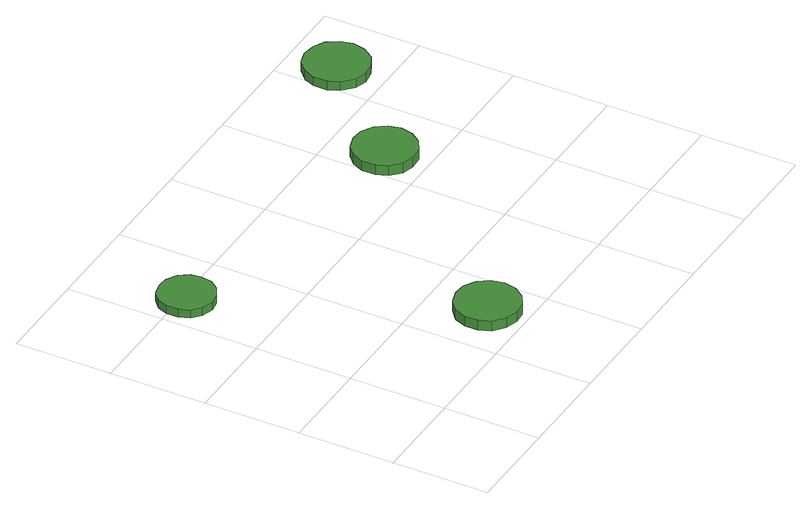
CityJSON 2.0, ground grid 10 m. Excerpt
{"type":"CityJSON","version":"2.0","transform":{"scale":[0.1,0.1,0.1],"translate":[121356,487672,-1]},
"CityObjects":{
"tree1":{"type":"SolitaryVegetationObject","attributes":{"function":"something"},"geometry":[{"type":"MultiSurface","lod":"1","boundaries":[[[0,1,2,3,4,5,6,7,8,9,10,11,12,13,14]],[[15,16,17,18,19,20,21,22,23,24,25,26,27,28,29]],[[0,29,28,1]],[[1,28,27,2]],[[2,27,26,3]],[[3,26,25,4]],[[4,25,24,5]],[[5,24,23,6]],[[6,23,22,7]],[[7,22,21,8]],[[8,21,20,9]],[[9,20,19,10]],[[10,19,18,11]],[[11,18,17,12]],[[12,17,16,13]],[[13,16,15,14]],[[14,15,29,0]]]}]},
"tree2":{"type":"SolitaryVegetationObject","attributes":{"function":"something"},"geometry":[{"type":"MultiSurface","lod":"1","boundaries":[[[30,31,32,33,34,35,36,37,38,39,40,41,42,43,44]],[[45,46,47,48,49,50,51,52,53,54,55,56,57,58,59]],[[30,59,58,31]],[[31,58,57,32]],[[32,57,56,33]],[[33,56,55,34]],[[34,55,54,35]],[[35,54,53,36]],[[36,53,52,37]],[[37,52,51,38]],[[38,51,50,39]],[[39,50,49,40]],[[40,49,48,41]],[[41,48,47,42]],[[42,47,46,43]],[[43,46,45,44]],[[44,45,59,30]]]}]},
"tree3":{"type":"SolitaryVegetationObject","attributes":{"function":"something"},"geometry":[{"type":"MultiSurface","lod":"1","boundaries":[[[60,61,62,63,64,65,66,67,68,69,70,71,72,73,74]],[[75,76,77,78,79,80,81,82,83,84,85,86,87,88,89]],[[60,89,88,61]],[[61,88,87,62]],[[62,87,86,63]],[[63,86,85,64]],[[64,85,84,65]],[[65,84,83,66]],[[66,83,82,67]],[[67,82,81,68]],[[68,81,80,69]],[[69,80,79,70]],[[70,79,78,71]],[[71,78,77,72]],[[72,77,76,73]],[[73,76,75,74]],[[74,75,89,60]]]}]},
"tree4":{"type":"SolitaryVegetationObject","attributes":{"function":"something"},"geometry":[{"type":"MultiSurface","lod":"1","boundaries":[[[90,91,92,93,94,95,96,97,98,99,100,101,102,103,104]],[[105,106,107,108,109,110,111,112,113,114,115,116,117,118,119]],[[90,119,118,91]],[[91,118,117,92]],[[92,117,116,93]],[[93,116,115,94]],[[94,115,114,95]],[[95,114,113,96]],[[96,113,112,97]],[[97,112,111,98]],[[98,111,110,99]],[[99,110,109,100]],[[100,109,108,101]],[[101,108,107,102]],[[102,107,106,103]],[[103,106,105,104]],[[104,105,119,90]]]}]}
},
"vertices":[
[65,294,18],[63,305,18],[56,315,18],[45,321,18],[34,322,18],[22,319,18],[13,311,18],[9,300,18],[9,288,18],[13,277,18],[22,269,18],[34,265,18],[45,267,18],[56,273,18],[63,282,18],[63,282,9],[56,273,9],[45,267,9],[34,265,9],[22,269,9],[13,277,9],[9,288,9],[9,300,9],[13,311,9],[22,319,9],[34,322,9],[45,321,9],[56,315,9],[63,305,9],[65,294,9],
[191,40,19],[188,54,19],[180,65,19],[168,72,19],[155,73,19],[142,69,19],[131,60,19],[126,47,19],[126,34,19],[131,21,19],[142,12,19],[155,8,19],[168,9,19],[180,16,19],[188,27,19],[188,27,8],[180,16,8],[168,9,8],[155,8,8],[142,12,8],[131,21,8],[126,34,8],[126,47,8],[131,60,8],[142,69,8],[155,73,8],[168,72,8],[180,65,8],[188,54,8],[191,40,8],
[363,244,19],[360,257,19],[352,268,19],[340,275,19],[327,276,19],[314,272,19],[304,263,19],[299,251,19],[299,237,19],[304,225,19],[314,216,19],[327,212,19],[340,213,19],[352,220,19],[360,231,19],[360,231,8],[352,220,8],[340,213,8],[327,212,8],[314,216,8],[304,225,8],[299,237,8],[299,251,8],[304,263,8],[314,272,8],[327,276,8],[340,275,8],[352,268,8],[360,257,8],[363,244,8],
[462,349,18],[459,362,18],[451,374,18],[439,380,18],[426,382,18],[413,378,18],[402,368,18],[397,356,18],[397,342,18],[402,330,18],[413,320,18],[426,316,18],[439,318,18],[451,324,18],[459,336,18],[459,336,8],[451,324,8],[439,318,8],[426,316,8],[413,320,8],[402,330,8],[397,342,8],[397,356,8],[402,368,8],[413,378,8],[426,382,8],[439,380,8],[451,374,8],[459,362,8],[462,349,8]
]}
